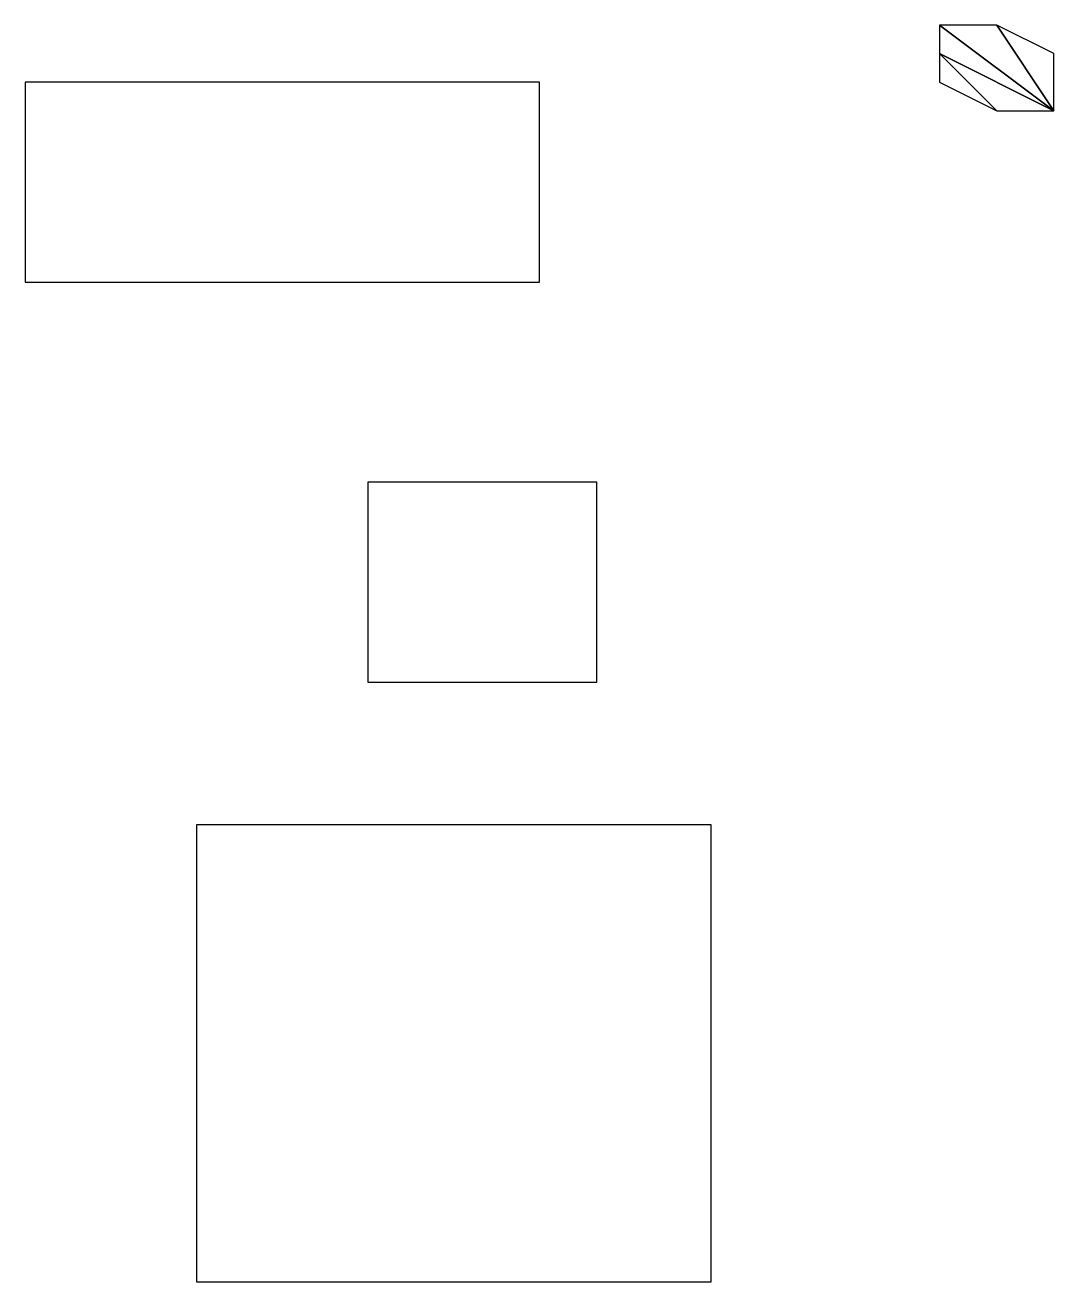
# Model space of a CAD drawing. Extents: x -35430092 to -35393830, y 11991942 to 12015432.
# Drawn here: x -35411422.1 to -35411372, y 12002681.1 to 12002742.4 of the extents above; entities that cross this region are included whole.
import ezdxf

# ---------------------------------------------------------------- set-up
doc = ezdxf.new("R2010")
doc.units = 0

msp = doc.modelspace()

# ---------------------------------------------------------------- linework, layer by layer
at = {"layer": 'mg_to_dxf', "color": 52}
for points in [[(-35411377.54, 12002742.36), (-35411377.54, 12002742.36), (-35411371.97, 12002738.18), (-35411374.75, 12002742.36)], [(-35411377.54, 12002740.97), (-35411377.54, 12002740.97), (-35411371.97, 12002738.18), (-35411377.54, 12002742.36)], [(-35411374.75, 12002742.36), (-35411374.75, 12002742.36), (-35411371.97, 12002738.18), (-35411371.97, 12002740.97)], [(-35411374.75, 12002742.36), (-35411374.75, 12002742.36), (-35411371.97, 12002738.18)], [(-35411377.54, 12002740.97), (-35411377.54, 12002740.97), (-35411377.54, 12002739.58), (-35411374.75, 12002738.18)], [(-35411377.54, 12002740.97), (-35411377.54, 12002740.97), (-35411374.75, 12002738.18), (-35411371.97, 12002738.18)], [(-35411397.02, 12002729.83), (-35411397.02, 12002739.58), (-35411422.08, 12002739.58), (-35411422.08, 12002729.83)], [(-35411405.38, 12002710.34), (-35411394.24, 12002710.34), (-35411394.24, 12002720.09), (-35411405.38, 12002720.09)], [(-35411388.67, 12002681.11), (-35411388.67, 12002703.38), (-35411413.73, 12002703.38), (-35411413.73, 12002681.11)]]:
    msp.add_3dface(points, dxfattribs=at)

doc.saveas('drawing.dxf')
